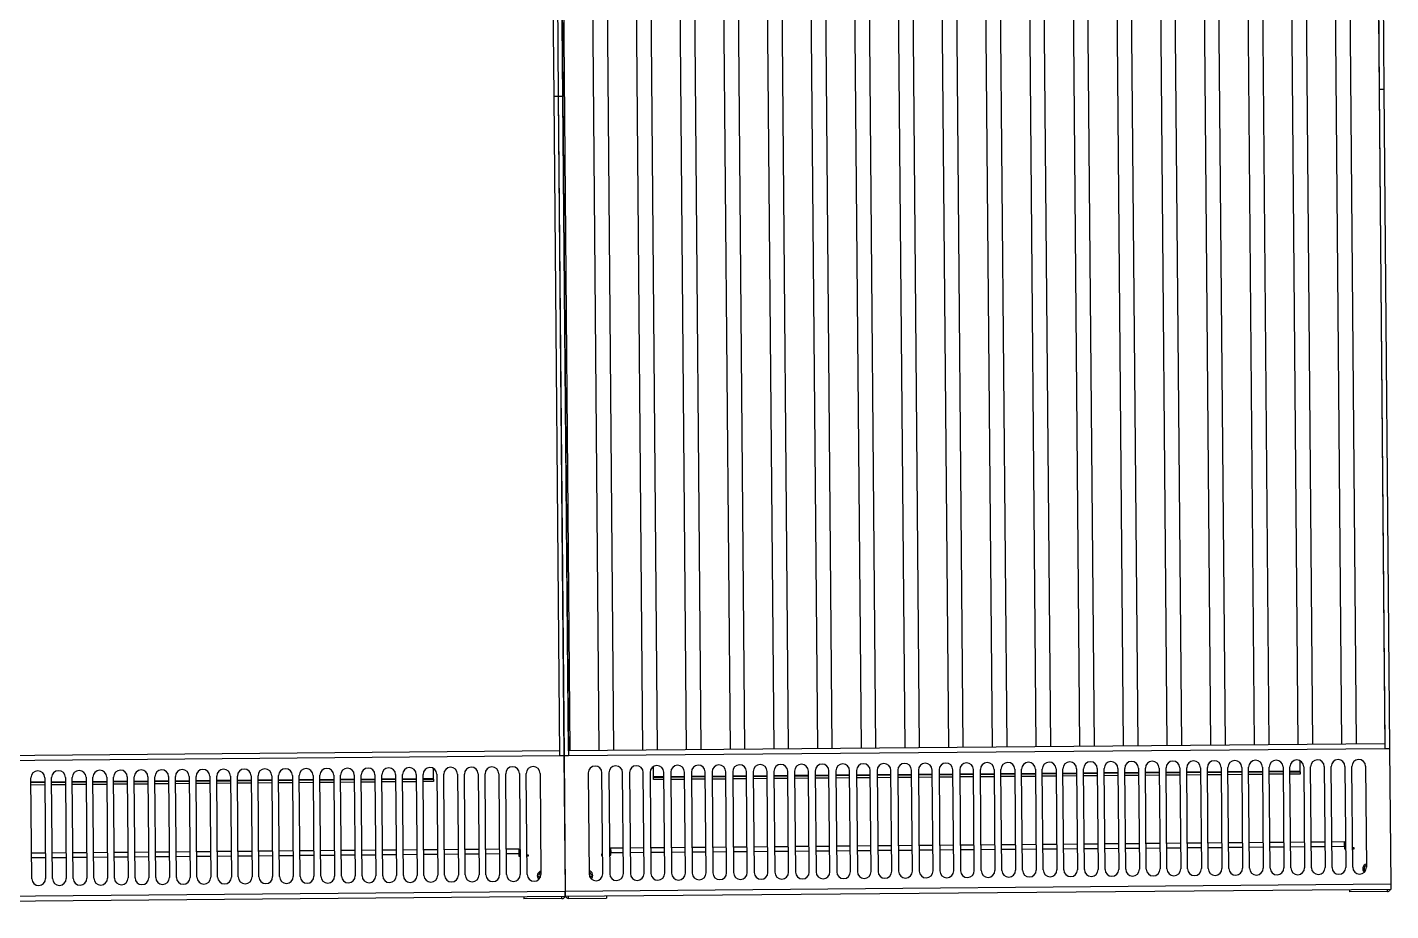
# Model space of a CAD drawing. Extents: x 306 to 2240, y 18 to 779.
# Drawn here: x 685.159 to 685.754, y 330.696 to 331.081 of the extents above; entities that cross this region are included whole.
import ezdxf

# ---------------------------------------------------------------- set-up
doc = ezdxf.new("R2010")
doc.units = 0
doc.header["$MEASUREMENT"] = 0
doc.layers.add('9-LAYOUT', color=8, linetype='Continuous')

# ---------------------------------------------------------------- blocks, each defined once
blk = doc.blocks.new('chapa')
at = {"layer": '9-LAYOUT'}
h = blk.add_hatch(dxfattribs=at)
h.set_pattern_fill('ANSI32', color=256, scale=2, angle=45)
h.set_pattern_definition([(90, (0, 0), (-19.05, 4e-15), []), (90, (6.35, 6.35), (-19.05, 4e-15), [])])
h.paths.add_polyline_path([(-358, -64.4), (-2, -64.4), (-2, -566.4), (-358, -566.4)])
for p, q in [((-358.55, 0), (-358.55, -0.9)), ((-358.55, 0), (-342, 0)), ((-342, -0.9), (-342, 0)), ((-18, -0.9), (-18, 0)), ((-1.45, 0), (-18, 0)), ((-1.45, 0), (-1.45, -0.9)), ((-360, -3.1), (-360, -0.9)), ((-360, -0.9), (0, -0.9)), ((-360, -3.1), (0, -3.1)), ((-360, -62.2), (-360, -3.1)), ((0, -0.9), (0, -3.1)), ((0, -62.2), (0, -3.1)), ((-349.5, -54.65), (-349.5, -10.65)), ((-343.5, -10.65), (-343.5, -54.65)), ((-340.5, -54.65), (-340.5, -10.65)), ((-334.5, -10.65), (-334.5, -54.65)), ((-331.5, -54.65), (-331.5, -10.65)), ((-325.5, -10.65), (-325.5, -54.65)), ((-322.5, -54.65), (-322.5, -10.65)), ((-316.5, -10.65), (-316.5, -54.65)), ((-313.5, -54.65), (-313.5, -10.65)), ((-307.5, -10.65), (-307.5, -54.65)), ((-304.5, -54.65), (-304.5, -10.65)), ((-298.5, -10.65), (-298.5, -54.65)), ((-295.5, -54.65), (-295.5, -10.65)), ((-289.5, -10.65), (-289.5, -54.65)), ((-286.5, -54.65), (-286.5, -10.65)), ((-280.5, -10.65), (-280.5, -54.65)), ((-277.5, -54.65), (-277.5, -10.65)), ((-271.5, -10.65), (-271.5, -54.65)), ((-268.5, -54.65), (-268.5, -10.65)), ((-262.5, -10.65), (-262.5, -54.65)), ((-259.5, -54.65), (-259.5, -10.65)), ((-253.5, -10.65), (-253.5, -54.65)), ((-250.5, -54.65), (-250.5, -10.65)), ((-244.5, -10.65), (-244.5, -54.65)), ((-241.5, -54.65), (-241.5, -10.65)), ((-235.5, -10.65), (-235.5, -54.65)), ((-232.5, -54.65), (-232.5, -10.65)), ((-226.5, -10.65), (-226.5, -54.65)), ((-223.5, -54.65), (-223.5, -10.65)), ((-217.5, -10.65), (-217.5, -54.65)), ((-214.5, -54.65), (-214.5, -10.65)), ((-208.5, -10.65), (-208.5, -54.65)), ((-205.5, -54.65), (-205.5, -10.65)), ((-199.5, -10.65), (-199.5, -54.65)), ((-196.5, -54.65), (-196.5, -10.65)), ((-190.5, -10.65), (-190.5, -54.65)), ((-187.5, -54.65), (-187.5, -10.65)), ((-181.5, -10.65), (-181.5, -54.65)), ((-178.5, -10.65), (-178.5, -54.65)), ((-172.5, -54.65), (-172.5, -10.65)), ((-169.5, -10.65), (-169.5, -54.65)), ((-163.5, -54.65), (-163.5, -10.65)), ((-160.5, -10.65), (-160.5, -54.65)), ((-154.5, -54.65), (-154.5, -10.65)), ((-151.5, -10.65), (-151.5, -54.65)), ((-145.5, -54.65), (-145.5, -10.65)), ((-142.5, -10.65), (-142.5, -54.65)), ((-136.5, -54.65), (-136.5, -10.65)), ((-133.5, -10.65), (-133.5, -54.65)), ((-127.5, -54.65), (-127.5, -10.65)), ((-124.5, -10.65), (-124.5, -54.65)), ((-118.5, -54.65), (-118.5, -10.65)), ((-115.5, -10.65), (-115.5, -54.65)), ((-109.5, -54.65), (-109.5, -10.65)), ((-106.5, -10.65), (-106.5, -54.65)), ((-100.5, -54.65), (-100.5, -10.65)), ((-97.5, -10.65), (-97.5, -54.65)), ((-91.5, -54.65), (-91.5, -10.65)), ((-88.5, -10.65), (-88.5, -54.65)), ((-82.5, -54.65), (-82.5, -10.65)), ((-79.5, -10.65), (-79.5, -54.65)), ((-73.5, -54.65), (-73.5, -10.65)), ((-70.5, -10.65), (-70.5, -54.65)), ((-64.5, -54.65), (-64.5, -10.65)), ((-61.5, -10.65), (-61.5, -54.65)), ((-55.5, -54.65), (-55.5, -10.65)), ((-52.5, -10.65), (-52.5, -54.65)), ((-46.5, -54.65), (-46.5, -10.65)), ((-43.5, -10.65), (-43.5, -54.65)), ((-37.5, -54.65), (-37.5, -10.65)), ((-34.5, -10.65), (-34.5, -54.65)), ((-28.5, -54.65), (-28.5, -10.65)), ((-25.5, -10.65), (-25.5, -54.65)), ((-19.5, -54.65), (-19.5, -10.65)), ((-16.5, -10.65), (-16.5, -54.65)), ((-10.5, -54.65), (-10.5, -10.65)), ((-344.08, -18.62), (-343.5, -18.62)), ((-344.08, -19.25), (-344.08, -18.62)), ((-343.5, -19.25), (-344.08, -19.25)), ((-340, -18.7), (-340.5, -18.7)), ((-340.5, -18.95), (-340, -18.95)), ((-340, -19.7), (-340, -18.7)), ((-340, -19.7), (-340, -21.9)), ((-340, -19.7), (-334.5, -19.7)), ((-334.5, -21.9), (-340, -21.9)), ((-331.5, -19.7), (-325.5, -19.7)), ((-325.5, -21.9), (-331.5, -21.9)), ((-322.5, -19.7), (-316.5, -19.7)), ((-316.5, -21.9), (-322.5, -21.9)), ((-313.5, -19.7), (-307.5, -19.7)), ((-307.5, -21.9), (-313.5, -21.9)), ((-304.5, -19.7), (-298.5, -19.7)), ((-298.5, -21.9), (-304.5, -21.9)), ((-295.5, -19.7), (-289.5, -19.7)), ((-289.5, -21.9), (-295.5, -21.9)), ((-286.5, -19.7), (-280.5, -19.7)), ((-280.5, -21.9), (-286.5, -21.9)), ((-277.5, -19.7), (-271.5, -19.7)), ((-271.5, -21.9), (-277.5, -21.9)), ((-268.5, -19.7), (-262.5, -19.7)), ((-262.5, -21.9), (-268.5, -21.9)), ((-259.5, -19.7), (-253.5, -19.7)), ((-253.5, -21.9), (-259.5, -21.9)), ((-250.5, -19.7), (-244.5, -19.7)), ((-244.5, -21.9), (-250.5, -21.9)), ((-241.5, -19.7), (-235.5, -19.7)), ((-235.5, -21.9), (-241.5, -21.9)), ((-232.5, -19.7), (-226.5, -19.7)), ((-226.5, -21.9), (-232.5, -21.9)), ((-223.5, -19.7), (-217.5, -19.7)), ((-217.5, -21.9), (-223.5, -21.9)), ((-214.5, -19.7), (-208.5, -19.7)), ((-208.5, -21.9), (-214.5, -21.9)), ((-205.5, -19.7), (-199.5, -19.7)), ((-199.5, -21.9), (-205.5, -21.9)), ((-196.5, -19.7), (-190.5, -19.7)), ((-190.5, -21.9), (-196.5, -21.9)), ((-187.5, -19.7), (-181.5, -19.7)), ((-181.5, -21.9), (-187.5, -21.9)), ((-178.5, -19.7), (-172.5, -19.7)), ((-172.5, -21.9), (-178.5, -21.9)), ((-169.5, -19.7), (-163.5, -19.7)), ((-163.5, -21.9), (-169.5, -21.9)), ((-160.5, -19.7), (-154.5, -19.7)), ((-154.5, -21.9), (-160.5, -21.9)), ((-151.5, -19.7), (-145.5, -19.7)), ((-145.5, -21.9), (-151.5, -21.9)), ((-142.5, -19.7), (-136.5, -19.7)), ((-136.5, -21.9), (-142.5, -21.9)), ((-133.5, -19.7), (-127.5, -19.7)), ((-127.5, -21.9), (-133.5, -21.9)), ((-124.5, -19.7), (-118.5, -19.7)), ((-118.5, -21.9), (-124.5, -21.9)), ((-115.5, -19.7), (-109.5, -19.7)), ((-109.5, -21.9), (-115.5, -21.9)), ((-106.5, -19.7), (-100.5, -19.7)), ((-100.5, -21.9), (-106.5, -21.9)), ((-97.5, -19.7), (-91.5, -19.7)), ((-91.5, -21.9), (-97.5, -21.9)), ((-88.5, -19.7), (-82.5, -19.7)), ((-82.5, -21.9), (-88.5, -21.9)), ((-79.5, -19.7), (-73.5, -19.7)), ((-73.5, -21.9), (-79.5, -21.9)), ((-70.5, -19.7), (-64.5, -19.7)), ((-64.5, -21.9), (-70.5, -21.9)), ((-61.5, -19.7), (-55.5, -19.7)), ((-55.5, -21.9), (-61.5, -21.9)), ((-52.5, -19.7), (-46.5, -19.7)), ((-46.5, -21.9), (-52.5, -21.9)), ((-43.5, -19.7), (-37.5, -19.7)), ((-37.5, -21.9), (-43.5, -21.9)), ((-34.5, -19.7), (-28.5, -19.7)), ((-28.5, -21.9), (-34.5, -21.9)), ((-25.5, -19.7), (-20, -19.7)), ((-20, -21.9), (-25.5, -21.9)), ((-19.5, -18.7), (-20, -18.7)), ((-20, -18.7), (-20, -19.7)), ((-20, -18.95), (-19.5, -18.95)), ((-20, -21.9), (-20, -19.7)), ((-15.93, -18.62), (-16.5, -18.62)), ((-16.5, -19.25), (-15.93, -19.25)), ((-15.93, -19.25), (-15.93, -18.62)), ((-321, -52.5), (-321, -51.5)), ((-321, -51.5), (-316.5, -51.5)), ((-316.5, -52.5), (-321, -52.5)), ((-321, -52.5), (-321, -52.7)), ((-321, -52.7), (-321, -57.24)), ((-321, -52.7), (-316.5, -52.7)), ((-313.5, -51.5), (-307.5, -51.5)), ((-313.5, -52.5), (-307.5, -52.5)), ((-313.5, -52.7), (-307.5, -52.7)), ((-304.5, -51.5), (-298.5, -51.5)), ((-304.5, -52.5), (-298.5, -52.5)), ((-304.5, -52.7), (-298.5, -52.7)), ((-295.5, -51.5), (-289.5, -51.5)), ((-295.5, -52.5), (-289.5, -52.5)), ((-295.5, -52.7), (-289.5, -52.7)), ((-286.5, -51.5), (-280.5, -51.5)), ((-286.5, -52.5), (-280.5, -52.5)), ((-286.5, -52.7), (-280.5, -52.7)), ((-277.5, -51.5), (-271.5, -51.5)), ((-277.5, -52.5), (-271.5, -52.5)), ((-277.5, -52.7), (-271.5, -52.7)), ((-268.5, -51.5), (-262.5, -51.5)), ((-268.5, -52.5), (-262.5, -52.5)), ((-268.5, -52.7), (-262.5, -52.7)), ((-259.5, -51.5), (-253.5, -51.5)), ((-259.5, -52.5), (-253.5, -52.5)), ((-259.5, -52.7), (-253.5, -52.7)), ((-250.5, -51.5), (-244.5, -51.5)), ((-250.5, -52.5), (-244.5, -52.5)), ((-250.5, -52.7), (-244.5, -52.7)), ((-241.5, -51.5), (-235.5, -51.5)), ((-241.5, -52.5), (-235.5, -52.5)), ((-241.5, -52.7), (-235.5, -52.7)), ((-232.5, -51.5), (-226.5, -51.5)), ((-232.5, -52.5), (-226.5, -52.5)), ((-232.5, -52.7), (-226.5, -52.7)), ((-223.5, -51.5), (-217.5, -51.5)), ((-223.5, -52.5), (-217.5, -52.5)), ((-223.5, -52.7), (-217.5, -52.7)), ((-214.5, -51.5), (-208.5, -51.5)), ((-214.5, -52.5), (-208.5, -52.5)), ((-214.5, -52.7), (-208.5, -52.7)), ((-205.5, -51.5), (-199.5, -51.5)), ((-205.5, -52.5), (-199.5, -52.5)), ((-205.5, -52.7), (-199.5, -52.7)), ((-196.5, -51.5), (-190.5, -51.5)), ((-196.5, -52.5), (-190.5, -52.5)), ((-196.5, -52.7), (-190.5, -52.7)), ((-187.5, -51.5), (-181.5, -51.5)), ((-187.5, -52.5), (-181.5, -52.5)), ((-187.5, -52.7), (-181.5, -52.7)), ((-178.5, -51.5), (-172.5, -51.5)), ((-178.5, -52.5), (-172.5, -52.5)), ((-178.5, -52.7), (-172.5, -52.7)), ((-169.5, -51.5), (-163.5, -51.5)), ((-169.5, -52.5), (-163.5, -52.5)), ((-169.5, -52.7), (-163.5, -52.7)), ((-160.5, -51.5), (-154.5, -51.5)), ((-160.5, -52.5), (-154.5, -52.5)), ((-160.5, -52.7), (-154.5, -52.7)), ((-151.5, -51.5), (-145.5, -51.5)), ((-151.5, -52.5), (-145.5, -52.5)), ((-151.5, -52.7), (-145.5, -52.7)), ((-142.5, -51.5), (-136.5, -51.5)), ((-142.5, -52.5), (-136.5, -52.5)), ((-142.5, -52.7), (-136.5, -52.7)), ((-133.5, -51.5), (-127.5, -51.5)), ((-133.5, -52.5), (-127.5, -52.5)), ((-133.5, -52.7), (-127.5, -52.7)), ((-124.5, -51.5), (-118.5, -51.5)), ((-124.5, -52.5), (-118.5, -52.5)), ((-124.5, -52.7), (-118.5, -52.7)), ((-115.5, -51.5), (-109.5, -51.5)), ((-115.5, -52.5), (-109.5, -52.5)), ((-115.5, -52.7), (-109.5, -52.7)), ((-106.5, -51.5), (-100.5, -51.5)), ((-106.5, -52.5), (-100.5, -52.5)), ((-106.5, -52.7), (-100.5, -52.7)), ((-97.5, -51.5), (-91.5, -51.5)), ((-97.5, -52.5), (-91.5, -52.5)), ((-97.5, -52.7), (-91.5, -52.7)), ((-88.5, -51.5), (-82.5, -51.5)), ((-88.5, -52.5), (-82.5, -52.5)), ((-88.5, -52.7), (-82.5, -52.7)), ((-79.5, -51.5), (-73.5, -51.5)), ((-79.5, -52.5), (-73.5, -52.5)), ((-79.5, -52.7), (-73.5, -52.7)), ((-70.5, -51.5), (-64.5, -51.5)), ((-70.5, -52.5), (-64.5, -52.5)), ((-70.5, -52.7), (-64.5, -52.7)), ((-61.5, -51.5), (-55.5, -51.5)), ((-61.5, -52.5), (-55.5, -52.5)), ((-61.5, -52.7), (-55.5, -52.7)), ((-52.5, -51.5), (-46.5, -51.5)), ((-52.5, -52.5), (-46.5, -52.5)), ((-52.5, -52.7), (-46.5, -52.7)), ((-43.5, -51.5), (-39, -51.5)), ((-39, -52.5), (-43.5, -52.5)), ((-43.5, -52.7), (-39, -52.7)), ((-39, -51.5), (-39, -52.5)), ((-39, -52.5), (-39, -52.7)), ((-39, -52.7), (-39, -57.24)), ((-360, -62.2), (-358, -62.2)), ((-360, -349.59), (-360, -62.2)), ((-358, -349.59), (-358, -62.2)), ((-358, -62.2), (-2, -62.2)), ((-358, -64.4), (-2, -64.4)), ((-2, -62.2), (0, -62.2)), ((-2, -349.59), (-2, -62.2)), ((0, -349.59), (0, -62.2)), ((-360, -349.59), (-358, -349.59)), ((-360, -667.4), (-360, -349.59)), ((-358, -665.03), (-358, -349.59)), ((-2, -349.59), (0, -349.59)), ((-2, -665.03), (-2, -349.59)), ((0, -667.4), (0, -349.59))]:
    blk.add_line(p, q, dxfattribs=at)
blk.add_lwpolyline([(-358, -64.4), (-2, -64.4), (-2, -566.4), (-358, -566.4)], close=True, dxfattribs=at)
for centre, radius, start, end in [((-346.5, -10.65), 3, 0, 180), ((-350, -10), 2.1, 283.77415, 46.73038), ((-350, -10), 1.5, 289.47122, 45.77014), ((-337.5, -10.65), 3, 0, 180), ((-328.5, -10.65), 3, 0, 180), ((-319.5, -10.65), 3, 0, 180), ((-310.5, -10.65), 3, 0, 180), ((-301.5, -10.65), 3, 0, 180), ((-292.5, -10.65), 3, 0, 180), ((-283.5, -10.65), 3, 0, 180), ((-274.5, -10.65), 3, 0, 180), ((-265.5, -10.65), 3, 0, 180), ((-256.5, -10.65), 3, 0, 180), ((-247.5, -10.65), 3, 0, 180), ((-238.5, -10.65), 3, 0, 180), ((-229.5, -10.65), 3, 0, 180), ((-220.5, -10.65), 3, 0, 180), ((-211.5, -10.65), 3, 0, 180), ((-202.5, -10.65), 3, 0, 180), ((-193.5, -10.65), 3, 0, 180), ((-184.5, -10.65), 3, 0, 180), ((-175.5, -10.65), 3, 0, 180), ((-166.5, -10.65), 3, 0, 180), ((-157.5, -10.65), 3, 0, 180), ((-148.5, -10.65), 3, 0, 180), ((-139.5, -10.65), 3, 0, 180), ((-130.5, -10.65), 3, 0, 180), ((-121.5, -10.65), 3, 0, 180), ((-112.5, -10.65), 3, 0, 180), ((-103.5, -10.65), 3, 0, 180), ((-94.5, -10.65), 3, 0, 180), ((-85.5, -10.65), 3, 0, 180), ((-76.5, -10.65), 3, 0, 180), ((-67.5, -10.65), 3, 0, 180), ((-58.5, -10.65), 3, 0, 180), ((-49.5, -10.65), 3, 0, 180), ((-40.5, -10.65), 3, 0, 180), ((-31.5, -10.65), 3, 0, 180), ((-22.5, -10.65), 3, 0, 180), ((-13.5, -10.65), 3, 0, 180), ((-10, -10), 2.1, 133.26962, 256.22585), ((-10, -10), 1.5, 134.22986, 250.52878), ((-346.5, -54.65), 3, 180, 0), ((-337.5, -54.65), 3, 180, 0), ((-328.5, -54.65), 3, 180, 0), ((-319.5, -54.65), 3, 180, 0), ((-310.5, -54.65), 3, 180, 0), ((-301.5, -54.65), 3, 180, 0), ((-292.5, -54.65), 3, 180, 0), ((-283.5, -54.65), 3, 180, 0), ((-274.5, -54.65), 3, 180, 0), ((-265.5, -54.65), 3, 180, 0), ((-256.5, -54.65), 3, 180, 0), ((-247.5, -54.65), 3, 180, 0), ((-238.5, -54.65), 3, 180, 0), ((-229.5, -54.65), 3, 180, 0), ((-220.5, -54.65), 3, 180, 0), ((-211.5, -54.65), 3, 180, 0), ((-202.5, -54.65), 3, 180, 0), ((-193.5, -54.65), 3, 180, 0), ((-184.5, -54.65), 3, 180, 0), ((-175.5, -54.65), 3, 180, 0), ((-166.5, -54.65), 3, 180, 0), ((-157.5, -54.65), 3, 180, 0), ((-148.5, -54.65), 3, 180, 0), ((-139.5, -54.65), 3, 180, 0), ((-130.5, -54.65), 3, 180, 0), ((-121.5, -54.65), 3, 180, 0), ((-112.5, -54.65), 3, 180, 0), ((-103.5, -54.65), 3, 180, 0), ((-94.5, -54.65), 3, 180, 0), ((-85.5, -54.65), 3, 180, 0), ((-76.5, -54.65), 3, 180, 0), ((-67.5, -54.65), 3, 180, 0), ((-58.5, -54.65), 3, 180, 0), ((-49.5, -54.65), 3, 180, 0), ((-40.5, -54.65), 3, 180, 0), ((-31.5, -54.65), 3, 180, 0), ((-22.5, -54.65), 3, 180, 0), ((-13.5, -54.65), 3, 180, 0)]:
    blk.add_arc(centre, radius, start, end, dxfattribs=at)
for points in [[(-358.55, 0), (-358.74, -0.02), (-359.12, -0.06), (-359.59, -0.4), (-359.85, -0.71), (-359.89, -0.89), (-359.89, -0.9)], [(-1.45, 0), (-1.26, -0.02), (-0.88, -0.06), (-0.41, -0.4), (-0.15, -0.71), (-0.11, -0.89), (-0.11, -0.9)]]:
    blk.add_open_spline(points, degree=3, knots=[0, 0, 0, 0, 0.332104, 0.664213, 0.996324, 1, 1, 1, 1], dxfattribs=at)
blk = doc.blocks.new('CHP')
at = {"layer": '9-LAYOUT'}
for p, q in [((0, -1), (720, -1)), ((0, -3.2), (0, -1)), ((0, -62.3), (0, -3.2)), ((0, -3.2), (720, -3.2)), ((1.45, -0.1), (1.45, -1)), ((1.45, -0.1), (18, -0.1)), ((18, -1), (18, -0.1)), ((10.5, -54.75), (10.5, -10.75)), ((16.5, -10.75), (16.5, -54.75)), ((19.5, -54.75), (19.5, -10.75)), ((25.5, -10.75), (25.5, -54.75)), ((28.5, -54.75), (28.5, -10.75)), ((34.5, -10.75), (34.5, -54.75)), ((37.5, -54.75), (37.5, -10.75)), ((43.5, -10.75), (43.5, -54.75)), ((46.5, -54.75), (46.5, -10.75)), ((52.5, -10.75), (52.5, -54.75)), ((55.5, -54.75), (55.5, -10.75)), ((61.5, -10.75), (61.5, -54.75)), ((64.5, -54.75), (64.5, -10.75)), ((70.5, -10.75), (70.5, -54.75)), ((73.5, -54.75), (73.5, -10.75)), ((79.5, -10.75), (79.5, -54.75)), ((82.5, -54.75), (82.5, -10.75)), ((88.5, -10.75), (88.5, -54.75)), ((91.5, -54.75), (91.5, -10.75)), ((97.5, -10.75), (97.5, -54.75)), ((100.5, -54.75), (100.5, -10.75)), ((106.5, -10.75), (106.5, -54.75)), ((109.5, -54.75), (109.5, -10.75)), ((115.5, -10.75), (115.5, -54.75)), ((118.5, -54.75), (118.5, -10.75)), ((124.5, -10.75), (124.5, -54.75)), ((127.5, -54.75), (127.5, -10.75)), ((133.5, -10.75), (133.5, -54.75)), ((136.5, -54.75), (136.5, -10.75)), ((142.5, -10.75), (142.5, -54.75)), ((145.5, -54.75), (145.5, -10.75)), ((151.5, -10.75), (151.5, -54.75)), ((154.5, -54.75), (154.5, -10.75)), ((160.5, -10.75), (160.5, -54.75)), ((163.5, -54.75), (163.5, -10.75)), ((169.5, -10.75), (169.5, -54.75)), ((172.5, -54.75), (172.5, -10.75)), ((178.5, -10.75), (178.5, -54.75)), ((181.5, -54.75), (181.5, -10.75)), ((187.5, -10.75), (187.5, -54.75)), ((190.5, -54.75), (190.5, -10.75)), ((196.5, -10.75), (196.5, -54.75)), ((199.5, -54.75), (199.5, -10.75)), ((205.5, -10.75), (205.5, -54.75)), ((208.5, -54.75), (208.5, -10.75)), ((214.5, -10.75), (214.5, -54.75)), ((217.5, -54.75), (217.5, -10.75)), ((223.5, -10.75), (223.5, -54.75)), ((226.5, -54.75), (226.5, -10.75)), ((232.5, -10.75), (232.5, -54.75)), ((15.93, -18.72), (16.5, -18.72)), ((15.93, -19.35), (15.93, -18.72)), ((16.5, -19.35), (15.93, -19.35)), ((20, -18.8), (19.5, -18.8)), ((19.5, -19.05), (20, -19.05)), ((20, -19.8), (20, -18.8)), ((20, -22), (20, -19.8)), ((20, -19.8), (25.5, -19.8)), ((25.5, -22), (20, -22)), ((28.5, -19.8), (34.5, -19.8)), ((34.5, -22), (28.5, -22)), ((37.5, -19.8), (43.5, -19.8)), ((43.5, -22), (37.5, -22)), ((46.5, -19.8), (52.5, -19.8)), ((52.5, -22), (46.5, -22)), ((55.5, -19.8), (61.5, -19.8)), ((61.5, -22), (55.5, -22)), ((64.5, -19.8), (70.5, -19.8)), ((70.5, -22), (64.5, -22)), ((73.5, -19.8), (79.5, -19.8)), ((79.5, -22), (73.5, -22)), ((82.5, -19.8), (88.5, -19.8)), ((88.5, -22), (82.5, -22)), ((91.5, -19.8), (97.5, -19.8)), ((97.5, -22), (91.5, -22)), ((100.5, -19.8), (106.5, -19.8)), ((106.5, -22), (100.5, -22)), ((109.5, -19.8), (115.5, -19.8)), ((115.5, -22), (109.5, -22)), ((118.5, -19.8), (124.5, -19.8)), ((124.5, -22), (118.5, -22)), ((127.5, -19.8), (133.5, -19.8)), ((133.5, -22), (127.5, -22)), ((136.5, -19.8), (142.5, -19.8)), ((142.5, -22), (136.5, -22)), ((145.5, -19.8), (151.5, -19.8)), ((151.5, -22), (145.5, -22)), ((154.5, -19.8), (160.5, -19.8)), ((160.5, -22), (154.5, -22)), ((163.5, -19.8), (169.5, -19.8)), ((169.5, -22), (163.5, -22)), ((172.5, -19.8), (178.5, -19.8)), ((178.5, -22), (172.5, -22)), ((181.5, -19.8), (187.5, -19.8)), ((187.5, -22), (181.5, -22)), ((190.5, -19.8), (196.5, -19.8)), ((196.5, -22), (190.5, -22)), ((199.5, -19.8), (205.5, -19.8)), ((205.5, -22), (199.5, -22)), ((208.5, -19.8), (214.5, -19.8)), ((214.5, -22), (208.5, -22)), ((217.5, -19.8), (223.5, -19.8)), ((223.5, -22), (217.5, -22)), ((226.5, -19.8), (232.5, -19.8)), ((232.5, -22), (226.5, -22)), ((57, -52.6), (57, -51.6)), ((57, -51.6), (61.5, -51.6)), ((61.5, -52.6), (57, -52.6)), ((57, -52.6), (57, -52.8)), ((57, -52.8), (57, -57.35)), ((57, -52.8), (61.5, -52.8)), ((64.5, -51.6), (70.5, -51.6)), ((64.5, -52.6), (70.5, -52.6)), ((64.5, -52.8), (70.5, -52.8)), ((73.5, -51.6), (79.5, -51.6)), ((73.5, -52.6), (79.5, -52.6)), ((73.5, -52.8), (79.5, -52.8)), ((82.5, -51.6), (88.5, -51.6)), ((82.5, -52.6), (88.5, -52.6)), ((82.5, -52.8), (88.5, -52.8)), ((91.5, -51.6), (97.5, -51.6)), ((91.5, -52.6), (97.5, -52.6)), ((91.5, -52.8), (97.5, -52.8)), ((100.5, -51.6), (106.5, -51.6)), ((100.5, -52.6), (106.5, -52.6)), ((100.5, -52.8), (106.5, -52.8)), ((109.5, -51.6), (115.5, -51.6)), ((109.5, -52.6), (115.5, -52.6)), ((109.5, -52.8), (115.5, -52.8)), ((118.5, -51.6), (124.5, -51.6)), ((118.5, -52.6), (124.5, -52.6)), ((118.5, -52.8), (124.5, -52.8)), ((127.5, -51.6), (133.5, -51.6)), ((127.5, -52.6), (133.5, -52.6)), ((127.5, -52.8), (133.5, -52.8)), ((136.5, -51.6), (142.5, -51.6)), ((136.5, -52.6), (142.5, -52.6)), ((136.5, -52.8), (142.5, -52.8)), ((145.5, -51.6), (151.5, -51.6)), ((145.5, -52.6), (151.5, -52.6)), ((145.5, -52.8), (151.5, -52.8)), ((154.5, -51.6), (160.5, -51.6)), ((154.5, -52.6), (160.5, -52.6)), ((154.5, -52.8), (160.5, -52.8)), ((163.5, -51.6), (169.5, -51.6)), ((163.5, -52.6), (169.5, -52.6)), ((163.5, -52.8), (169.5, -52.8)), ((172.5, -51.6), (178.5, -51.6)), ((172.5, -52.6), (178.5, -52.6)), ((172.5, -52.8), (178.5, -52.8)), ((181.5, -51.6), (187.5, -51.6)), ((181.5, -52.6), (187.5, -52.6)), ((181.5, -52.8), (187.5, -52.8)), ((190.5, -51.6), (196.5, -51.6)), ((190.5, -52.6), (196.5, -52.6)), ((190.5, -52.8), (196.5, -52.8)), ((199.5, -51.6), (205.5, -51.6)), ((199.5, -52.6), (205.5, -52.6)), ((199.5, -52.8), (205.5, -52.8)), ((208.5, -51.6), (214.5, -51.6)), ((208.5, -52.6), (214.5, -52.6)), ((208.5, -52.8), (214.5, -52.8)), ((217.5, -51.6), (223.5, -51.6)), ((217.5, -52.6), (223.5, -52.6)), ((217.5, -52.8), (223.5, -52.8)), ((226.5, -51.6), (232.5, -51.6)), ((226.5, -52.6), (232.5, -52.6)), ((226.5, -52.8), (232.5, -52.8)), ((0, -62.3), (2, -62.3)), ((0, -349.69), (0, -62.3)), ((2, -349.69), (2, -62.3)), ((2, -62.3), (718, -62.3)), ((2, -64.5), (718, -64.5)), ((0, -349.69), (2, -349.69)), ((0, -667.5), (0, -349.69)), ((2, -665.13), (2, -349.69))]:
    blk.add_line(p, q, dxfattribs=at)
for centre, radius, start, end in [((13.5, -10.75), 3, 0, 180), ((10, -10.1), 2.1, 283.77415, 46.73038), ((10, -10.1), 1.5, 289.47122, 45.77014), ((22.5, -10.75), 3, 0, 180), ((31.5, -10.75), 3, 0, 180), ((40.5, -10.75), 3, 0, 180), ((49.5, -10.75), 3, 0, 180), ((58.5, -10.75), 3, 0, 180), ((67.5, -10.75), 3, 0, 180), ((76.5, -10.75), 3, 0, 180), ((85.5, -10.75), 3, 0, 180), ((94.5, -10.75), 3, 0, 180), ((103.5, -10.75), 3, 0, 180), ((112.5, -10.75), 3, 0, 180), ((121.5, -10.75), 3, 0, 180), ((130.5, -10.75), 3, 0, 180), ((139.5, -10.75), 3, 0, 180), ((148.5, -10.75), 3, 0, 180), ((157.5, -10.75), 3, 0, 180), ((166.5, -10.75), 3, 0, 180), ((175.5, -10.75), 3, 0, 180), ((184.5, -10.75), 3, 0, 180), ((193.5, -10.75), 3, 0, 180), ((202.5, -10.75), 3, 0, 180), ((211.5, -10.75), 3, 0, 180), ((220.5, -10.75), 3, 0, 180), ((229.5, -10.75), 3, 0, 180), ((13.5, -54.75), 3, 180, 0), ((22.5, -54.75), 3, 180, 0), ((31.5, -54.75), 3, 180, 0), ((40.5, -54.75), 3, 180, 0), ((49.5, -54.75), 3, 180, 0), ((58.5, -54.75), 3, 180, 0), ((67.5, -54.75), 3, 180, 0), ((76.5, -54.75), 3, 180, 0), ((85.5, -54.75), 3, 180, 0), ((94.5, -54.75), 3, 180, 0), ((103.5, -54.75), 3, 180, 0), ((112.5, -54.75), 3, 180, 0), ((121.5, -54.75), 3, 180, 0), ((130.5, -54.75), 3, 180, 0), ((139.5, -54.75), 3, 180, 0), ((148.5, -54.75), 3, 180, 0), ((157.5, -54.75), 3, 180, 0), ((166.5, -54.75), 3, 180, 0), ((175.5, -54.75), 3, 180, 0), ((184.5, -54.75), 3, 180, 0), ((193.5, -54.75), 3, 180, 0), ((202.5, -54.75), 3, 180, 0), ((211.5, -54.75), 3, 180, 0), ((220.5, -54.75), 3, 180, 0), ((229.5, -54.75), 3, 180, 0)]:
    blk.add_arc(centre, radius, start, end, dxfattribs=at)
blk.add_open_spline([(1.45, -0.1), (1.26, -0.12), (0.88, -0.16), (0.41, -0.5), (0.15, -0.81), (0.11, -1), (0.11, -1)], degree=3, knots=[0, 0, 0, 0, 0.332105, 0.664208, 0.996325, 1, 1, 1, 1], dxfattribs=at)

msp = doc.modelspace()

# ---------------------------------------------------------------- block references
at = {"layer": '9-LAYOUT', "xscale": 0.001, "yscale": 0.001, "zscale": 0.001, "rotation": 180.4935123276697}
for name, p in [('CHP', (685.39365, 330.70083)), ('chapa', (685.39364, 330.70094))]:
    msp.add_blockref(name, p, dxfattribs=at)

doc.saveas('drawing.dxf')
